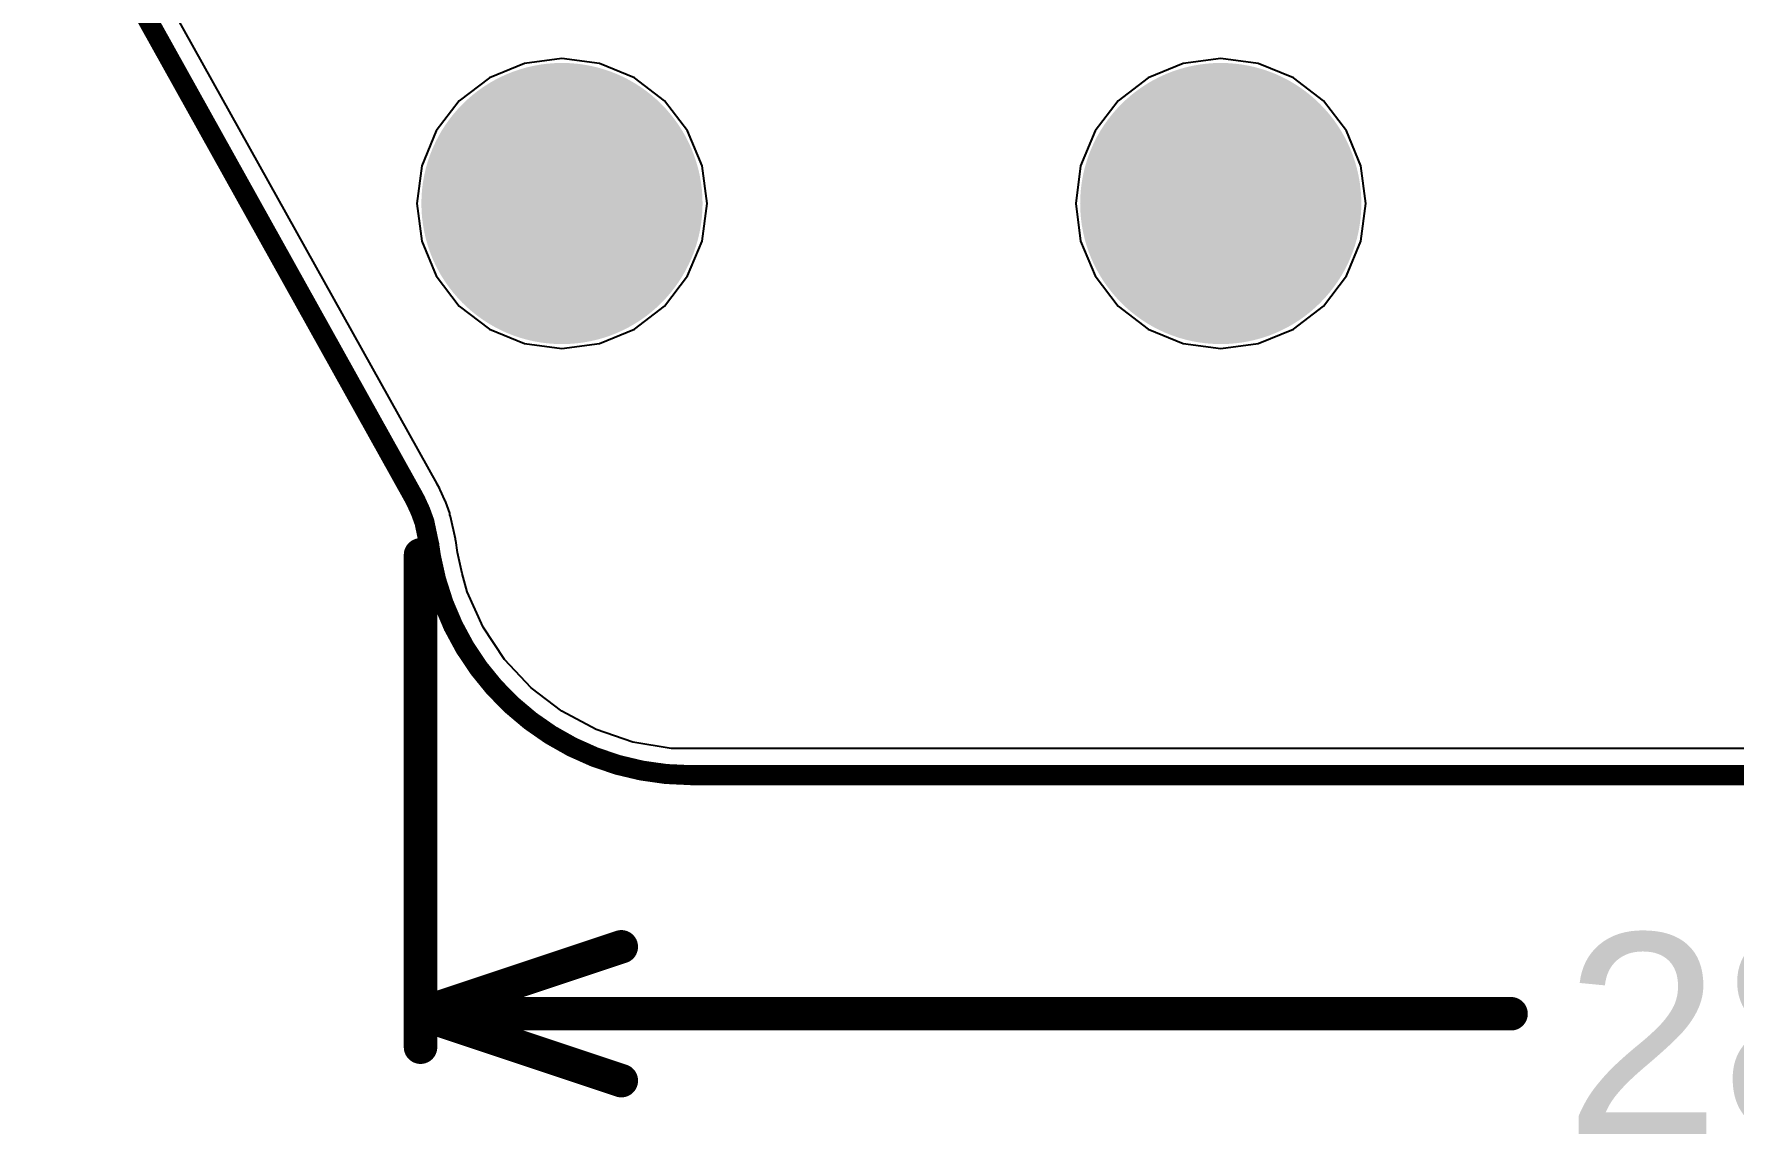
# Model space of a CAD drawing. Header units: millimetres. Extents: x -3 to 5381, y -54 to 5355.
# Drawn here: x 2.32 to 15.21, y -54.15 to -45.78 of the extents above; entities that cross this region are included whole.
import ezdxf

# ---------------------------------------------------------------- set-up
doc = ezdxf.new("R2010")
doc.units = ezdxf.units.MM
for name, color, linetype in [('BottomLayer', 5, 'Continuous'), ('BottomSolder', 6, 'Continuous'), ('Mechanical1', 6, 'Continuous'), ('Mechanical2', 216, 'Continuous'), ('MultiLayer', 9, 'Continuous'), ('PadHoleLayer', 156, 'Continuous'), ('TopLayer', 1, 'Continuous'), ('TopSolder', 216, 'Continuous')]:
    doc.layers.add(name, color=color, linetype=linetype)
doc.styles.add('Arial', font='arial.ttf', dxfattribs={"height": 0.2})

msp = doc.modelspace()

# ---------------------------------------------------------------- hatches: boundary and pattern name
at = {"layer": 'BottomLayer'}
h = msp.add_hatch(color=5, dxfattribs=at)
edge = h.paths.add_edge_path()
edge.add_arc((6.323, -47.063), 0.965, 0, 360)
h = msp.add_hatch(color=5, dxfattribs=at)
edge = h.paths.add_edge_path()
edge.add_arc((11.323, -47.063), 0.965, 0, 360)
at = {"layer": 'BottomSolder'}
h = msp.add_hatch(color=6, dxfattribs=at)
edge = h.paths.add_edge_path()
edge.add_arc((6.323, -47.063), 1.067, 0, 360)
h = msp.add_hatch(color=6, dxfattribs=at)
edge = h.paths.add_edge_path()
edge.add_arc((11.323, -47.063), 1.067, 0, 360)
at = {"layer": 'MultiLayer'}
h = msp.add_hatch(color=9, dxfattribs=at)
edge = h.paths.add_edge_path()
edge.add_arc((6.323, -47.063), 0.965, 0, 360)
h = msp.add_hatch(color=9, dxfattribs=at)
edge = h.paths.add_edge_path()
edge.add_arc((11.323, -47.063), 0.965, 0, 360)
at = {"layer": 'PadHoleLayer'}
h = msp.add_hatch(color=156, dxfattribs=at)
edge = h.paths.add_edge_path()
edge.add_arc((6.323, -47.063), 0.965, 0, 360)
h = msp.add_hatch(color=156, dxfattribs=at)
edge = h.paths.add_edge_path()
edge.add_arc((11.323, -47.063), 0.965, 0, 360)
at = {"layer": 'TopLayer'}
h = msp.add_hatch(color=1, dxfattribs=at)
edge = h.paths.add_edge_path()
edge.add_arc((6.323, -47.063), 0.965, 0, 360)
h = msp.add_hatch(color=1, dxfattribs=at)
edge = h.paths.add_edge_path()
edge.add_arc((11.323, -47.063), 0.965, 0, 360)
at = {"layer": 'TopSolder'}
h = msp.add_hatch(color=216, dxfattribs=at)
edge = h.paths.add_edge_path()
edge.add_arc((6.323, -47.063), 1.067, 0, 360)
h = msp.add_hatch(color=216, dxfattribs=at)
edge = h.paths.add_edge_path()
edge.add_arc((11.323, -47.063), 1.067, 0, 360)

# ---------------------------------------------------------------- linework, layer by layer
at = {"layer": 'BottomLayer'}
for p, q in [((5.375, -49.191), (2.57, -44.157)), ((6.038, -45.999), (5.773, -46.109)), ((6.323, -45.961), (6.038, -45.999)), ((6.608, -45.999), (6.323, -45.961)), ((6.874, -46.109), (6.608, -45.999)), ((11.038, -45.999), (10.773, -46.109)), ((11.323, -45.961), (11.038, -45.999)), ((11.608, -45.999), (11.323, -45.961)), ((11.874, -46.109), (11.608, -45.999)), ((5.773, -46.109), (5.544, -46.284)), ((7.102, -46.284), (6.874, -46.109)), ((10.773, -46.109), (10.544, -46.284)), ((12.102, -46.284), (11.874, -46.109)), ((5.544, -46.284), (5.369, -46.512)), ((7.277, -46.512), (7.102, -46.284)), ((10.544, -46.284), (10.369, -46.512)), ((12.277, -46.512), (12.102, -46.284)), ((5.369, -46.512), (5.259, -46.778)), ((7.387, -46.778), (7.277, -46.512)), ((10.369, -46.512), (10.259, -46.778)), ((12.387, -46.778), (12.277, -46.512)), ((5.259, -46.778), (5.222, -47.063)), ((7.425, -47.063), (7.387, -46.778)), ((10.259, -46.778), (10.222, -47.063)), ((12.425, -47.063), (12.387, -46.778)), ((5.222, -47.063), (5.259, -47.348)), ((7.387, -47.348), (7.425, -47.063)), ((10.222, -47.063), (10.259, -47.348)), ((12.387, -47.348), (12.425, -47.063)), ((5.259, -47.348), (5.369, -47.613)), ((7.277, -47.613), (7.387, -47.348)), ((10.259, -47.348), (10.369, -47.613)), ((12.277, -47.613), (12.387, -47.348)), ((5.369, -47.613), (5.544, -47.841)), ((7.102, -47.841), (7.277, -47.613)), ((10.369, -47.613), (10.544, -47.841)), ((12.102, -47.841), (12.277, -47.613)), ((5.544, -47.841), (5.773, -48.016)), ((6.874, -48.016), (7.102, -47.841)), ((10.544, -47.841), (10.773, -48.016)), ((11.874, -48.016), (12.102, -47.841)), ((5.773, -48.016), (6.038, -48.126)), ((6.608, -48.126), (6.874, -48.016)), ((10.773, -48.016), (11.038, -48.126)), ((11.608, -48.126), (11.874, -48.016)), ((6.038, -48.126), (6.323, -48.164)), ((6.323, -48.164), (6.608, -48.126)), ((11.038, -48.126), (11.323, -48.164)), ((11.323, -48.164), (11.608, -48.126)), ((5.375, -49.192), (5.375, -49.191)), ((5.376, -49.193), (5.375, -49.192)), ((5.393, -49.224), (5.376, -49.193)), ((5.395, -49.23), (5.393, -49.224)), ((5.398, -49.235), (5.395, -49.23)), ((5.435, -49.314), (5.398, -49.235)), ((5.437, -49.323), (5.435, -49.314)), ((5.441, -49.33), (5.437, -49.323)), ((5.471, -49.413), (5.441, -49.33)), ((5.473, -49.426), (5.471, -49.413)), ((5.478, -49.439), (5.473, -49.426)), ((5.515, -49.609), (5.478, -49.439)), ((5.515, -49.616), (5.515, -49.609)), ((5.517, -49.622), (5.515, -49.616)), ((5.531, -49.713), (5.517, -49.622)), ((5.566, -49.872), (5.531, -49.713)), ((5.603, -50.01), (5.566, -49.872)), ((5.725, -50.278), (5.603, -50.01)), ((5.888, -50.523), (5.725, -50.278)), ((6.09, -50.738), (5.888, -50.523)), ((6.323, -50.917), (6.09, -50.738)), ((6.583, -51.056), (6.323, -50.917)), ((6.862, -51.151), (6.583, -51.056)), ((7.153, -51.199), (6.862, -51.151)), ((7.3, -51.199), (7.153, -51.199)), ((31.344, -51.199), (7.3, -51.199))]:
    msp.add_line(p, q, dxfattribs=at)
at = {"layer": 'Mechanical1', "const_width": 0.254}
for points in [[(5.249, -53.467), (5.249, -49.73)], [(5.249, -53.213), (6.773, -52.705)], [(5.249, -53.213), (6.773, -53.721)], [(5.249, -53.213), (13.526, -53.213)]]:
    msp.add_lwpolyline(points, dxfattribs=at)
at = {"layer": 'Mechanical1', "const_width": 0.127}
for points in [[(5.186, -49.73, 1), (5.313, -49.73, 1)], [(6.71, -52.705, 1), (6.837, -52.705, 1)], [(5.186, -53.213, 1), (5.313, -53.213, 1)], [(5.186, -53.213, 1), (5.313, -53.213, 1)], [(5.186, -53.213, 1), (5.313, -53.213, 1)], [(13.463, -53.213, 1), (13.59, -53.213, 1)], [(5.186, -53.467, 1), (5.313, -53.467, 1)], [(6.71, -53.721, 1), (6.837, -53.721, 1)]]:
    msp.add_lwpolyline(points, format="xyb", close=True, dxfattribs=at)
at = {"layer": 'Mechanical2', "const_width": 0.152}
for points in [[(2.392, -44.256), (5.197, -49.29)], [(5.197, -49.29), (5.213, -49.32)], [(5.213, -49.32), (5.249, -49.399)], [(5.249, -49.399), (5.279, -49.481)], [(5.279, -49.481), (5.315, -49.652)], [(5.315, -49.652), (5.33, -49.75)], [(5.33, -49.75), (5.368, -49.92)], [(7.3, -51.402), (31.347, -51.402)]]:
    msp.add_lwpolyline(points, dxfattribs=at)
at = {"layer": 'Mechanical2', "const_width": 0.0762}
for points in [[(5.159, -49.29, 1), (5.235, -49.29, 1)], [(5.159, -49.29, 1), (5.235, -49.29, 1)], [(5.175, -49.32, 1), (5.251, -49.32, 1)], [(5.175, -49.32, 1), (5.251, -49.32, 1)], [(5.211, -49.399, 1), (5.287, -49.399, 1)], [(5.211, -49.399, 1), (5.287, -49.399, 1)], [(5.241, -49.481, 1), (5.317, -49.481, 1)], [(5.241, -49.481, 1), (5.317, -49.481, 1)], [(5.277, -49.652, 1), (5.354, -49.652, 1)], [(5.277, -49.652, 1), (5.354, -49.652, 1)], [(5.292, -49.75, 1), (5.368, -49.75, 1)], [(5.292, -49.75, 1), (5.368, -49.75, 1)], [(5.33, -49.92, 1), (5.406, -49.92, 1)], [(5.33, -49.92, 1), (5.406, -49.92, 1)], [(7.262, -51.402, 1), (7.338, -51.402, 1)], [(7.262, -51.402, 1), (7.338, -51.402, 1)]]:
    msp.add_lwpolyline(points, format="xyb", close=True, dxfattribs=at)
at = {"layer": 'Mechanical2', "const_width": 0.152}
msp.add_lwpolyline([(7.3, -51.402, -0.339455), (5.368, -49.92)], format="xyb", dxfattribs=at)
at = {"layer": 'TopLayer'}
for p, q in [((5.375, -49.191), (2.57, -44.157)), ((6.038, -45.999), (5.773, -46.109)), ((6.323, -45.961), (6.038, -45.999)), ((6.608, -45.999), (6.323, -45.961)), ((6.874, -46.109), (6.608, -45.999)), ((11.038, -45.999), (10.773, -46.109)), ((11.323, -45.961), (11.038, -45.999)), ((11.608, -45.999), (11.323, -45.961)), ((11.874, -46.109), (11.608, -45.999)), ((5.773, -46.109), (5.544, -46.284)), ((7.102, -46.284), (6.874, -46.109)), ((10.773, -46.109), (10.544, -46.284)), ((12.102, -46.284), (11.874, -46.109)), ((5.544, -46.284), (5.369, -46.512)), ((7.277, -46.512), (7.102, -46.284)), ((10.544, -46.284), (10.369, -46.512)), ((12.277, -46.512), (12.102, -46.284)), ((5.369, -46.512), (5.259, -46.778)), ((7.387, -46.778), (7.277, -46.512)), ((10.369, -46.512), (10.259, -46.778)), ((12.387, -46.778), (12.277, -46.512)), ((5.259, -46.778), (5.222, -47.063)), ((7.425, -47.063), (7.387, -46.778)), ((10.259, -46.778), (10.222, -47.063)), ((12.425, -47.063), (12.387, -46.778)), ((5.222, -47.063), (5.259, -47.348)), ((7.387, -47.348), (7.425, -47.063)), ((10.222, -47.063), (10.259, -47.348)), ((12.387, -47.348), (12.425, -47.063)), ((5.259, -47.348), (5.369, -47.613)), ((7.277, -47.613), (7.387, -47.348)), ((10.259, -47.348), (10.369, -47.613)), ((12.277, -47.613), (12.387, -47.348)), ((5.369, -47.613), (5.544, -47.841)), ((7.102, -47.841), (7.277, -47.613)), ((10.369, -47.613), (10.544, -47.841)), ((12.102, -47.841), (12.277, -47.613)), ((5.544, -47.841), (5.773, -48.016)), ((6.874, -48.016), (7.102, -47.841)), ((10.544, -47.841), (10.773, -48.016)), ((11.874, -48.016), (12.102, -47.841)), ((5.773, -48.016), (6.038, -48.126)), ((6.608, -48.126), (6.874, -48.016)), ((10.773, -48.016), (11.038, -48.126)), ((11.608, -48.126), (11.874, -48.016)), ((6.038, -48.126), (6.323, -48.164)), ((6.323, -48.164), (6.608, -48.126)), ((11.038, -48.126), (11.323, -48.164)), ((11.323, -48.164), (11.608, -48.126)), ((5.375, -49.192), (5.375, -49.191)), ((5.376, -49.193), (5.375, -49.192)), ((5.393, -49.224), (5.376, -49.193)), ((5.395, -49.23), (5.393, -49.224)), ((5.398, -49.235), (5.395, -49.23)), ((5.435, -49.314), (5.398, -49.235)), ((5.437, -49.323), (5.435, -49.314)), ((5.441, -49.33), (5.437, -49.323)), ((5.471, -49.413), (5.441, -49.33)), ((5.473, -49.426), (5.471, -49.413)), ((5.478, -49.439), (5.473, -49.426)), ((5.515, -49.609), (5.478, -49.439)), ((5.515, -49.616), (5.515, -49.609)), ((5.517, -49.622), (5.515, -49.616)), ((5.531, -49.713), (5.517, -49.622)), ((5.566, -49.872), (5.531, -49.713)), ((5.603, -50.01), (5.566, -49.872)), ((5.725, -50.278), (5.603, -50.01)), ((5.888, -50.523), (5.725, -50.278)), ((6.09, -50.738), (5.888, -50.523)), ((6.323, -50.917), (6.09, -50.738)), ((6.583, -51.056), (6.323, -50.917)), ((6.862, -51.151), (6.583, -51.056)), ((7.153, -51.199), (6.862, -51.151)), ((7.3, -51.199), (7.153, -51.199)), ((31.344, -51.199), (7.3, -51.199))]:
    msp.add_line(p, q, dxfattribs=at)

# ---------------------------------------------------------------- texts
at = {"layer": 'Mechanical1', "style": 'Arial'}
msp.add_text('28.08mm', height=1.524, dxfattribs=at).set_placement((13.932, -54.127))

doc.saveas('drawing.dxf')
